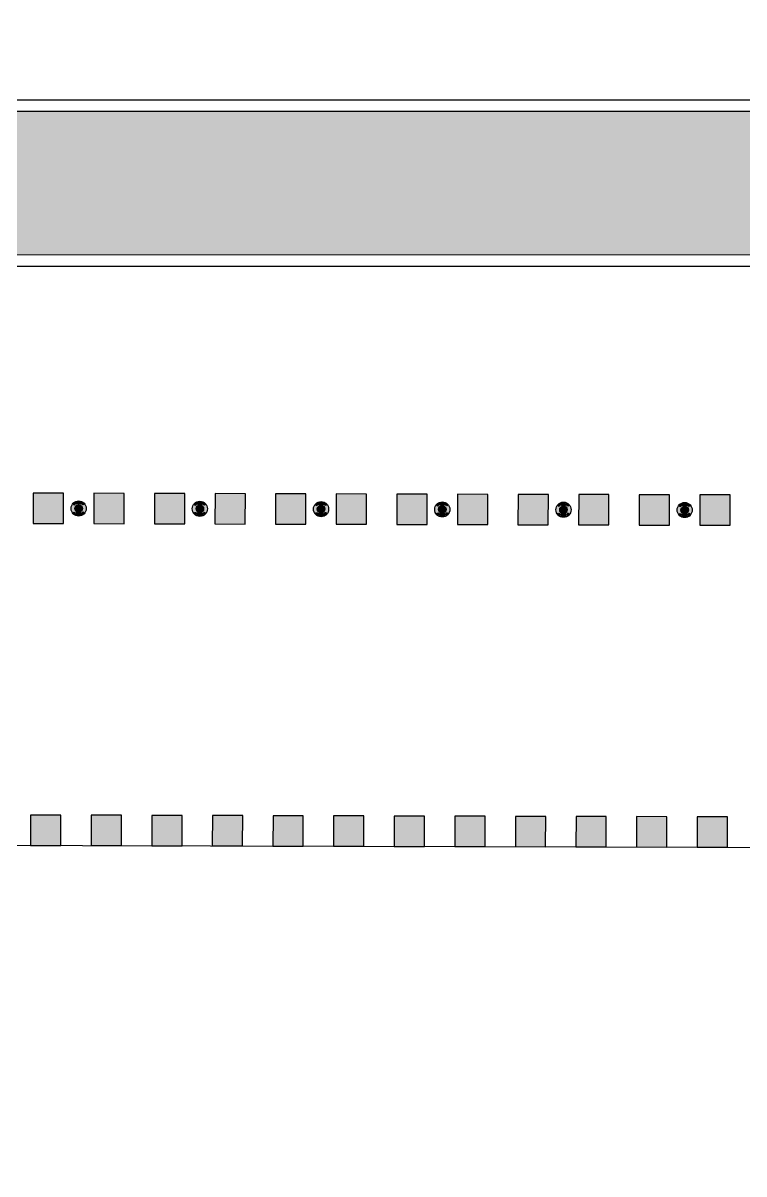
# Model space of a CAD drawing. Header units: metres. Extents: x 668617 to 675126, y 2286318 to 2293677.
# Drawn here: x 669240.02 to 669249.54, y 2287198.69 to 2287213.88 of the extents above; entities that cross this region are included whole.
import ezdxf

# ---------------------------------------------------------------- set-up
doc = ezdxf.new("R2010")
doc.units = ezdxf.units.M
doc.header["$MEASUREMENT"] = 0
for name, color, linetype in [('CU_VEGETACION', 54, 'Continuous'), ('DMTG-B-CuadrosVerdes', 94, 'Continuous'), ('DMTG-M-VIALETON', 92, 'Continuous'), ('DMTG-PB-BANQUETAS', 251, 'Continuous')]:
    doc.layers.add(name, color=color, linetype=linetype)

# ---------------------------------------------------------------- blocks, each defined once
blk = doc.blocks.new('*U124')
h = blk.add_hatch(color=256)
h.dxf.hatch_style = 1
h.paths.add_polyline_path([(0.024, 4.25), (0.424, 4.25), (0.424, 4.65), (0.024, 4.65)])
h = blk.add_hatch(color=256)
h.dxf.hatch_style = 1
h.paths.add_polyline_path([(0.824, 4.25), (1.224, 4.25), (1.224, 4.65), (0.824, 4.65)])
h = blk.add_hatch(color=256)
h.dxf.hatch_style = 1
h.paths.add_polyline_path([(0.824, 4.25), (1.224, 4.25), (1.224, 4.65), (0.824, 4.65)])
h = blk.add_hatch(color=256)
h.dxf.hatch_style = 1
h.paths.add_polyline_path([(1.624, 4.25), (2.024, 4.25), (2.024, 4.65), (1.624, 4.65)])
h = blk.add_hatch(color=256)
h.dxf.hatch_style = 1
h.paths.add_polyline_path([(1.624, 4.25), (2.024, 4.25), (2.024, 4.65), (1.624, 4.65)])
h = blk.add_hatch(color=256)
h.dxf.hatch_style = 1
h.paths.add_polyline_path([(2.424, 4.25), (2.824, 4.25), (2.824, 4.65), (2.424, 4.65)])
h = blk.add_hatch(color=256)
h.dxf.hatch_style = 1
h.paths.add_polyline_path([(2.424, 4.25), (2.824, 4.25), (2.824, 4.65), (2.424, 4.65)])
h = blk.add_hatch(color=256)
h.dxf.hatch_style = 1
h.paths.add_polyline_path([(3.224, 4.25), (3.624, 4.25), (3.624, 4.65), (3.224, 4.65)])
h = blk.add_hatch(color=256)
h.dxf.hatch_style = 1
h.paths.add_polyline_path([(3.224, 4.25), (3.624, 4.25), (3.624, 4.65), (3.224, 4.65)])
h = blk.add_hatch(color=256)
h.dxf.hatch_style = 1
h.paths.add_polyline_path([(4.024, 4.25), (4.424, 4.25), (4.424, 4.65), (4.024, 4.65)])
h = blk.add_hatch(color=256)
h.dxf.hatch_style = 1
h.paths.add_polyline_path([(4.024, 4.25), (4.424, 4.25), (4.424, 4.65), (4.024, 4.65)])
h = blk.add_hatch(color=256)
h.dxf.hatch_style = 1
h.paths.add_polyline_path([(4.824, 4.25), (5.224, 4.25), (5.224, 4.65), (4.824, 4.65)])
h = blk.add_hatch(color=256)
h.dxf.hatch_style = 1
h.paths.add_polyline_path([(4.824, 4.25), (5.224, 4.25), (5.224, 4.65), (4.824, 4.65)])
h = blk.add_hatch(color=256)
h.dxf.hatch_style = 1
h.paths.add_polyline_path([(5.624, 4.25), (6.024, 4.25), (6.024, 4.65), (5.624, 4.65)])
h = blk.add_hatch(color=256)
h.dxf.hatch_style = 1
h.paths.add_polyline_path([(5.624, 4.25), (6.024, 4.25), (6.024, 4.65), (5.624, 4.65)])
h = blk.add_hatch(color=256)
h.dxf.hatch_style = 1
h.paths.add_polyline_path([(6.424, 4.25), (6.824, 4.25), (6.824, 4.65), (6.424, 4.65)])
h = blk.add_hatch(color=256)
h.dxf.hatch_style = 1
h.paths.add_polyline_path([(6.424, 4.25), (6.824, 4.25), (6.824, 4.65), (6.424, 4.65)])
h = blk.add_hatch(color=256)
h.dxf.hatch_style = 1
h.paths.add_polyline_path([(7.224, 4.25), (7.624, 4.25), (7.624, 4.65), (7.224, 4.65)])
h = blk.add_hatch(color=256)
h.dxf.hatch_style = 1
h.paths.add_polyline_path([(7.224, 4.25), (7.624, 4.25), (7.624, 4.65), (7.224, 4.65)])
h = blk.add_hatch(color=256)
h.dxf.hatch_style = 1
h.paths.add_polyline_path([(8.024, 4.25), (8.424, 4.25), (8.424, 4.65), (8.024, 4.65)])
h = blk.add_hatch(color=256)
h.dxf.hatch_style = 1
h.paths.add_polyline_path([(8.024, 4.25), (8.424, 4.25), (8.424, 4.65), (8.024, 4.65)])
h = blk.add_hatch(color=256)
h.dxf.hatch_style = 1
h.paths.add_polyline_path([(8.824, 4.25), (9.224, 4.25), (9.224, 4.65), (8.824, 4.65)])
h = blk.add_hatch(color=256)
h.dxf.hatch_style = 1
h.paths.add_polyline_path([(8.824, 4.25), (9.224, 4.25), (9.224, 4.65), (8.824, 4.65)])
h = blk.add_hatch(color=256)
h.dxf.hatch_style = 1
h.paths.add_polyline_path([(0, 0), (0.4, 0), (0.4, 0.4), (0, 0.4)])
h = blk.add_hatch(color=256)
h.dxf.hatch_style = 1
h.paths.add_polyline_path([(0.8, 0), (1.2, 0), (1.2, 0.4), (0.8, 0.4)])
h = blk.add_hatch(color=256)
h.dxf.hatch_style = 1
h.paths.add_polyline_path([(0.8, 0), (1.2, 0), (1.2, 0.4), (0.8, 0.4)])
h = blk.add_hatch(color=256)
h.dxf.hatch_style = 1
h.paths.add_polyline_path([(1.6, 0), (2, 0), (2, 0.4), (1.6, 0.4)])
h = blk.add_hatch(color=256)
h.dxf.hatch_style = 1
h.paths.add_polyline_path([(1.6, 0), (2, 0), (2, 0.4), (1.6, 0.4)])
h = blk.add_hatch(color=256)
h.dxf.hatch_style = 1
h.paths.add_polyline_path([(2.4, 0), (2.8, 0), (2.8, 0.4), (2.4, 0.4)])
h = blk.add_hatch(color=256)
h.dxf.hatch_style = 1
h.paths.add_polyline_path([(2.4, 0), (2.8, 0), (2.8, 0.4), (2.4, 0.4)])
h = blk.add_hatch(color=256)
h.dxf.hatch_style = 1
h.paths.add_polyline_path([(3.2, 0), (3.6, 0), (3.6, 0.4), (3.2, 0.4)])
h = blk.add_hatch(color=256)
h.dxf.hatch_style = 1
h.paths.add_polyline_path([(3.2, 0), (3.6, 0), (3.6, 0.4), (3.2, 0.4)])
h = blk.add_hatch(color=256)
h.dxf.hatch_style = 1
h.paths.add_polyline_path([(4, 0), (4.4, 0), (4.4, 0.4), (4, 0.4)])
h = blk.add_hatch(color=256)
h.dxf.hatch_style = 1
h.paths.add_polyline_path([(4, 0), (4.4, 0), (4.4, 0.4), (4, 0.4)])
h = blk.add_hatch(color=256)
h.dxf.hatch_style = 1
h.paths.add_polyline_path([(4.8, 0), (5.2, 0), (5.2, 0.4), (4.8, 0.4)])
h = blk.add_hatch(color=256)
h.dxf.hatch_style = 1
h.paths.add_polyline_path([(4.8, 0), (5.2, 0), (5.2, 0.4), (4.8, 0.4)])
h = blk.add_hatch(color=256)
h.dxf.hatch_style = 1
h.paths.add_polyline_path([(5.6, 0), (6, 0), (6, 0.4), (5.6, 0.4)])
h = blk.add_hatch(color=256)
h.dxf.hatch_style = 1
h.paths.add_polyline_path([(5.6, 0), (6, 0), (6, 0.4), (5.6, 0.4)])
h = blk.add_hatch(color=256)
h.dxf.hatch_style = 1
h.paths.add_polyline_path([(6.4, 0), (6.8, 0), (6.8, 0.4), (6.4, 0.4)])
h = blk.add_hatch(color=256)
h.dxf.hatch_style = 1
h.paths.add_polyline_path([(6.4, 0), (6.8, 0), (6.8, 0.4), (6.4, 0.4)])
h = blk.add_hatch(color=256)
h.dxf.hatch_style = 1
h.paths.add_polyline_path([(7.2, 0), (7.6, 0), (7.6, 0.4), (7.2, 0.4)])
h = blk.add_hatch(color=256)
h.dxf.hatch_style = 1
h.paths.add_polyline_path([(7.2, 0), (7.6, 0), (7.6, 0.4), (7.2, 0.4)])
h = blk.add_hatch(color=256)
h.dxf.hatch_style = 1
h.paths.add_polyline_path([(8, 0), (8.4, 0), (8.4, 0.4), (8, 0.4)])
h = blk.add_hatch(color=256)
h.dxf.hatch_style = 1
h.paths.add_polyline_path([(8, 0), (8.4, 0), (8.4, 0.4), (8, 0.4)])
h = blk.add_hatch(color=256)
h.dxf.hatch_style = 1
h.paths.add_polyline_path([(8.8, 0), (9.2, 0), (9.2, 0.4), (8.8, 0.4)])
h = blk.add_hatch(color=256)
h.dxf.hatch_style = 1
h.paths.add_polyline_path([(8.8, 0), (9.2, 0), (9.2, 0.4), (8.8, 0.4)])
for points in [[(0.024, 4.25), (0.424, 4.25), (0.424, 4.65), (0.024, 4.65)], [(0.824, 4.25), (1.224, 4.25), (1.224, 4.65), (0.824, 4.65)], [(0.824, 4.25), (1.224, 4.25), (1.224, 4.65), (0.824, 4.65)], [(1.624, 4.25), (2.024, 4.25), (2.024, 4.65), (1.624, 4.65)], [(1.624, 4.25), (2.024, 4.25), (2.024, 4.65), (1.624, 4.65)], [(2.424, 4.25), (2.824, 4.25), (2.824, 4.65), (2.424, 4.65)], [(2.424, 4.25), (2.824, 4.25), (2.824, 4.65), (2.424, 4.65)], [(3.224, 4.25), (3.624, 4.25), (3.624, 4.65), (3.224, 4.65)], [(3.224, 4.25), (3.624, 4.25), (3.624, 4.65), (3.224, 4.65)], [(4.024, 4.25), (4.424, 4.25), (4.424, 4.65), (4.024, 4.65)], [(4.024, 4.25), (4.424, 4.25), (4.424, 4.65), (4.024, 4.65)], [(4.824, 4.25), (5.224, 4.25), (5.224, 4.65), (4.824, 4.65)], [(4.824, 4.25), (5.224, 4.25), (5.224, 4.65), (4.824, 4.65)], [(5.624, 4.25), (6.024, 4.25), (6.024, 4.65), (5.624, 4.65)], [(5.624, 4.25), (6.024, 4.25), (6.024, 4.65), (5.624, 4.65)], [(6.424, 4.25), (6.824, 4.25), (6.824, 4.65), (6.424, 4.65)], [(6.424, 4.25), (6.824, 4.25), (6.824, 4.65), (6.424, 4.65)], [(7.224, 4.25), (7.624, 4.25), (7.624, 4.65), (7.224, 4.65)], [(7.224, 4.25), (7.624, 4.25), (7.624, 4.65), (7.224, 4.65)], [(8.024, 4.25), (8.424, 4.25), (8.424, 4.65), (8.024, 4.65)], [(8.024, 4.25), (8.424, 4.25), (8.424, 4.65), (8.024, 4.65)], [(8.824, 4.25), (9.224, 4.25), (9.224, 4.65), (8.824, 4.65)], [(8.824, 4.25), (9.224, 4.25), (9.224, 4.65), (8.824, 4.65)], [(0, 0), (0.4, 0), (0.4, 0.4), (0, 0.4)], [(0.8, 0), (1.2, 0), (1.2, 0.4), (0.8, 0.4)], [(0.8, 0), (1.2, 0), (1.2, 0.4), (0.8, 0.4)], [(1.6, 0), (2, 0), (2, 0.4), (1.6, 0.4)], [(1.6, 0), (2, 0), (2, 0.4), (1.6, 0.4)], [(2.4, 0), (2.8, 0), (2.8, 0.4), (2.4, 0.4)], [(2.4, 0), (2.8, 0), (2.8, 0.4), (2.4, 0.4)], [(3.2, 0), (3.6, 0), (3.6, 0.4), (3.2, 0.4)], [(3.2, 0), (3.6, 0), (3.6, 0.4), (3.2, 0.4)], [(4, 0), (4.4, 0), (4.4, 0.4), (4, 0.4)], [(4, 0), (4.4, 0), (4.4, 0.4), (4, 0.4)], [(4.8, 0), (5.2, 0), (5.2, 0.4), (4.8, 0.4)], [(4.8, 0), (5.2, 0), (5.2, 0.4), (4.8, 0.4)], [(5.6, 0), (6, 0), (6, 0.4), (5.6, 0.4)], [(5.6, 0), (6, 0), (6, 0.4), (5.6, 0.4)], [(6.4, 0), (6.8, 0), (6.8, 0.4), (6.4, 0.4)], [(6.4, 0), (6.8, 0), (6.8, 0.4), (6.4, 0.4)], [(7.2, 0), (7.6, 0), (7.6, 0.4), (7.2, 0.4)], [(7.2, 0), (7.6, 0), (7.6, 0.4), (7.2, 0.4)], [(8, 0), (8.4, 0), (8.4, 0.4), (8, 0.4)], [(8, 0), (8.4, 0), (8.4, 0.4), (8, 0.4)], [(8.8, 0), (9.2, 0), (9.2, 0.4), (8.8, 0.4)], [(8.8, 0), (9.2, 0), (9.2, 0.4), (8.8, 0.4)]]:
    blk.add_lwpolyline(points, close=True)
blk = doc.blocks.new('*U85')
at = {"true_color": 0x58ba48}
h = blk.add_hatch(color=85, dxfattribs=at)
h.dxf.hatch_style = 1
h.paths.add_polyline_path([(13.392, 11.001, 1), (13.492, 11.001, 1)], flags=0)
h.paths.add_polyline_path([(13.391, 11.069), (13.38, 11.08, 0.062746), (13.363, 11.062), (13.373, 11.052, 0.413879), (13.391, 11.052, 0.414549)], flags=17)
h.paths.add_polyline_path([(13.388, 11.06, -1), (13.376, 11.06, -1)], flags=16)
h.paths.add_polyline_path([(13.392, 11.001, 1), (13.492, 11.001, 1)], flags=16)
h.paths.add_polyline_path([(13.503, 11.08), (13.492, 11.069, 0.413879), (13.492, 11.052, 0.414549), (13.51, 11.052), (13.521, 11.062, 0.062746)], flags=17)
h.paths.add_polyline_path([(13.507, 11.06, -1), (13.495, 11.06, -1)], flags=16)
h.paths.add_polyline_path([(13.521, 10.94), (13.51, 10.95, 0.413879), (13.492, 10.95, 0.414549), (13.492, 10.933), (13.503, 10.922, 0.062746)], flags=17)
h.paths.add_polyline_path([(13.495, 10.942, -1), (13.507, 10.942, -1)], flags=16)
h.paths.add_polyline_path([(13.391, 10.95, 0.414549), (13.373, 10.95), (13.363, 10.94, 0.062746), (13.38, 10.922), (13.391, 10.933, 0.413879)], flags=17)
h.paths.add_polyline_path([(13.376, 10.942, -1), (13.388, 10.942, -1)], flags=16)
h.paths.add_polyline_path([(13.521, 11.062), (13.51, 11.052, -0.414549), (13.492, 11.052, -0.413879), (13.492, 11.069), (13.503, 11.08, 0.342564), (13.38, 11.08), (13.391, 11.069, -0.414549), (13.391, 11.052, -0.413879), (13.373, 11.052), (13.363, 11.062, 0.166532), (13.342, 11.001, 0.166532), (13.363, 10.94), (13.373, 10.95, -0.414549), (13.391, 10.95, -0.413879), (13.391, 10.933), (13.38, 10.922, 0.342564), (13.503, 10.922), (13.492, 10.933, -0.414549), (13.492, 10.95, -0.413879), (13.51, 10.95), (13.521, 10.94, 0.166532), (13.542, 11.001, 0.166532)])
h.paths.add_polyline_path([(13.492, 11.001, -1), (13.392, 11.001, -1)], flags=0)
h.paths.add_polyline_path([(13.471, 11.056, 0.245947), (13.413, 11.056), (13.401, 11.078, -0.245947), (13.482, 11.078)], flags=16)
h.paths.add_polyline_path([(13.471, 10.946), (13.482, 10.923, -0.245947), (13.401, 10.923), (13.413, 10.946, 0.245947)], flags=16)
h = blk.add_hatch(color=85, dxfattribs=at)
h.dxf.hatch_style = 1
h.paths.add_polyline_path([(14.992, 11.001, 1), (15.092, 11.001, 1)], flags=0)
h.paths.add_polyline_path([(14.991, 11.069), (14.98, 11.08, 0.062746), (14.963, 11.062), (14.973, 11.052, 0.413879), (14.991, 11.052, 0.414549)], flags=17)
h.paths.add_polyline_path([(14.988, 11.06, -1), (14.976, 11.06, -1)], flags=16)
h.paths.add_polyline_path([(14.992, 11.001, 1), (15.092, 11.001, 1)], flags=16)
h.paths.add_polyline_path([(15.103, 11.08), (15.092, 11.069, 0.413879), (15.092, 11.052, 0.414549), (15.11, 11.052), (15.121, 11.062, 0.062746)], flags=17)
h.paths.add_polyline_path([(15.107, 11.06, -1), (15.095, 11.06, -1)], flags=16)
h.paths.add_polyline_path([(15.121, 10.94), (15.11, 10.95, 0.413879), (15.092, 10.95, 0.414549), (15.092, 10.933), (15.103, 10.922, 0.062746)], flags=17)
h.paths.add_polyline_path([(15.095, 10.942, -1), (15.107, 10.942, -1)], flags=16)
h.paths.add_polyline_path([(14.991, 10.95, 0.414549), (14.973, 10.95), (14.963, 10.94, 0.062746), (14.98, 10.922), (14.991, 10.933, 0.413879)], flags=17)
h.paths.add_polyline_path([(14.976, 10.942, -1), (14.988, 10.942, -1)], flags=16)
h.paths.add_polyline_path([(15.121, 11.062), (15.11, 11.052, -0.414549), (15.092, 11.052, -0.413879), (15.092, 11.069), (15.103, 11.08, 0.342564), (14.98, 11.08), (14.991, 11.069, -0.414549), (14.991, 11.052, -0.413879), (14.973, 11.052), (14.963, 11.062, 0.166532), (14.942, 11.001, 0.166532), (14.963, 10.94), (14.973, 10.95, -0.414549), (14.991, 10.95, -0.413879), (14.991, 10.933), (14.98, 10.922, 0.342564), (15.103, 10.922), (15.092, 10.933, -0.414549), (15.092, 10.95, -0.413879), (15.11, 10.95), (15.121, 10.94, 0.166532), (15.142, 11.001, 0.166532)])
h.paths.add_polyline_path([(15.092, 11.001, -1), (14.992, 11.001, -1)], flags=0)
h.paths.add_polyline_path([(15.071, 11.056, 0.245947), (15.013, 11.056), (15.001, 11.078, -0.245947), (15.082, 11.078)], flags=16)
h.paths.add_polyline_path([(15.071, 10.946), (15.082, 10.923, -0.245947), (15.001, 10.923), (15.013, 10.946, 0.245947)], flags=16)
h = blk.add_hatch(color=85, dxfattribs=at)
h.dxf.hatch_style = 1
h.paths.add_polyline_path([(16.592, 11.001, 1), (16.692, 11.001, 1)], flags=0)
h.paths.add_polyline_path([(16.591, 11.069), (16.58, 11.08, 0.062746), (16.563, 11.062), (16.573, 11.052, 0.413879), (16.591, 11.052, 0.414549)], flags=17)
h.paths.add_polyline_path([(16.588, 11.06, -1), (16.576, 11.06, -1)], flags=16)
h.paths.add_polyline_path([(16.592, 11.001, 1), (16.692, 11.001, 1)], flags=16)
h.paths.add_polyline_path([(16.703, 11.08), (16.692, 11.069, 0.413879), (16.692, 11.052, 0.414549), (16.71, 11.052), (16.721, 11.062, 0.062746)], flags=17)
h.paths.add_polyline_path([(16.707, 11.06, -1), (16.695, 11.06, -1)], flags=16)
h.paths.add_polyline_path([(16.721, 10.94), (16.71, 10.95, 0.413879), (16.692, 10.95, 0.414549), (16.692, 10.933), (16.703, 10.922, 0.062746)], flags=17)
h.paths.add_polyline_path([(16.695, 10.942, -1), (16.707, 10.942, -1)], flags=16)
h.paths.add_polyline_path([(16.591, 10.95, 0.414549), (16.573, 10.95), (16.563, 10.94, 0.062746), (16.58, 10.922), (16.591, 10.933, 0.413879)], flags=17)
h.paths.add_polyline_path([(16.576, 10.942, -1), (16.588, 10.942, -1)], flags=16)
h.paths.add_polyline_path([(16.721, 11.062), (16.71, 11.052, -0.414549), (16.692, 11.052, -0.413879), (16.692, 11.069), (16.703, 11.08, 0.342564), (16.58, 11.08), (16.591, 11.069, -0.414549), (16.591, 11.052, -0.413879), (16.573, 11.052), (16.563, 11.062, 0.166532), (16.542, 11.001, 0.166532), (16.563, 10.94), (16.573, 10.95, -0.414549), (16.591, 10.95, -0.413879), (16.591, 10.933), (16.58, 10.922, 0.342564), (16.703, 10.922), (16.692, 10.933, -0.414549), (16.692, 10.95, -0.413879), (16.71, 10.95), (16.721, 10.94, 0.166532), (16.742, 11.001, 0.166532)])
h.paths.add_polyline_path([(16.692, 11.001, -1), (16.592, 11.001, -1)], flags=0)
h.paths.add_polyline_path([(16.671, 11.056, 0.245947), (16.613, 11.056), (16.601, 11.078, -0.245947), (16.682, 11.078)], flags=16)
h.paths.add_polyline_path([(16.671, 10.946), (16.682, 10.923, -0.245947), (16.601, 10.923), (16.613, 10.946, 0.245947)], flags=16)
h = blk.add_hatch(color=85, dxfattribs=at)
h.dxf.hatch_style = 1
h.paths.add_polyline_path([(18.192, 11.001, 1), (18.292, 11.001, 1)], flags=0)
h.paths.add_polyline_path([(18.191, 11.069), (18.18, 11.08, 0.062746), (18.163, 11.062), (18.173, 11.052, 0.413879), (18.191, 11.052, 0.414549)], flags=17)
h.paths.add_polyline_path([(18.188, 11.06, -1), (18.176, 11.06, -1)], flags=16)
h.paths.add_polyline_path([(18.192, 11.001, 1), (18.292, 11.001, 1)], flags=16)
h.paths.add_polyline_path([(18.303, 11.08), (18.292, 11.069, 0.413879), (18.292, 11.052, 0.414549), (18.31, 11.052), (18.321, 11.062, 0.062746)], flags=17)
h.paths.add_polyline_path([(18.307, 11.06, -1), (18.295, 11.06, -1)], flags=16)
h.paths.add_polyline_path([(18.321, 10.94), (18.31, 10.95, 0.413879), (18.292, 10.95, 0.414549), (18.292, 10.933), (18.303, 10.922, 0.062746)], flags=17)
h.paths.add_polyline_path([(18.295, 10.942, -1), (18.307, 10.942, -1)], flags=16)
h.paths.add_polyline_path([(18.191, 10.95, 0.414549), (18.173, 10.95), (18.163, 10.94, 0.062746), (18.18, 10.922), (18.191, 10.933, 0.413879)], flags=17)
h.paths.add_polyline_path([(18.176, 10.942, -1), (18.188, 10.942, -1)], flags=16)
h.paths.add_polyline_path([(18.321, 11.062), (18.31, 11.052, -0.414549), (18.292, 11.052, -0.413879), (18.292, 11.069), (18.303, 11.08, 0.342564), (18.18, 11.08), (18.191, 11.069, -0.414549), (18.191, 11.052, -0.413879), (18.173, 11.052), (18.163, 11.062, 0.166532), (18.142, 11.001, 0.166532), (18.163, 10.94), (18.173, 10.95, -0.414549), (18.191, 10.95, -0.413879), (18.191, 10.933), (18.18, 10.922, 0.342564), (18.303, 10.922), (18.292, 10.933, -0.414549), (18.292, 10.95, -0.413879), (18.31, 10.95), (18.321, 10.94, 0.166532), (18.342, 11.001, 0.166532)])
h.paths.add_polyline_path([(18.292, 11.001, -1), (18.192, 11.001, -1)], flags=0)
h.paths.add_polyline_path([(18.271, 11.056, 0.245947), (18.213, 11.056), (18.201, 11.078, -0.245947), (18.282, 11.078)], flags=16)
h.paths.add_polyline_path([(18.271, 10.946), (18.282, 10.923, -0.245947), (18.201, 10.923), (18.213, 10.946, 0.245947)], flags=16)
h = blk.add_hatch(color=85, dxfattribs=at)
h.dxf.hatch_style = 1
h.paths.add_polyline_path([(19.792, 11.001, 1), (19.892, 11.001, 1)], flags=0)
h.paths.add_polyline_path([(19.791, 11.069), (19.78, 11.08, 0.062746), (19.763, 11.062), (19.773, 11.052, 0.413879), (19.791, 11.052, 0.414549)], flags=17)
h.paths.add_polyline_path([(19.788, 11.06, -1), (19.776, 11.06, -1)], flags=16)
h.paths.add_polyline_path([(19.792, 11.001, 1), (19.892, 11.001, 1)], flags=16)
h.paths.add_polyline_path([(19.903, 11.08), (19.892, 11.069, 0.413879), (19.892, 11.052, 0.414549), (19.91, 11.052), (19.921, 11.062, 0.062746)], flags=17)
h.paths.add_polyline_path([(19.907, 11.06, -1), (19.895, 11.06, -1)], flags=16)
h.paths.add_polyline_path([(19.921, 10.94), (19.91, 10.95, 0.413879), (19.892, 10.95, 0.414549), (19.892, 10.933), (19.903, 10.922, 0.062746)], flags=17)
h.paths.add_polyline_path([(19.895, 10.942, -1), (19.907, 10.942, -1)], flags=16)
h.paths.add_polyline_path([(19.791, 10.95, 0.414549), (19.773, 10.95), (19.763, 10.94, 0.062746), (19.78, 10.922), (19.791, 10.933, 0.413879)], flags=17)
h.paths.add_polyline_path([(19.776, 10.942, -1), (19.788, 10.942, -1)], flags=16)
h.paths.add_polyline_path([(19.921, 11.062), (19.91, 11.052, -0.414549), (19.892, 11.052, -0.413879), (19.892, 11.069), (19.903, 11.08, 0.342564), (19.78, 11.08), (19.791, 11.069, -0.414549), (19.791, 11.052, -0.413879), (19.773, 11.052), (19.763, 11.062, 0.166532), (19.742, 11.001, 0.166532), (19.763, 10.94), (19.773, 10.95, -0.414549), (19.791, 10.95, -0.413879), (19.791, 10.933), (19.78, 10.922, 0.342564), (19.903, 10.922), (19.892, 10.933, -0.414549), (19.892, 10.95, -0.413879), (19.91, 10.95), (19.921, 10.94, 0.166532), (19.942, 11.001, 0.166532)])
h.paths.add_polyline_path([(19.892, 11.001, -1), (19.792, 11.001, -1)], flags=0)
h.paths.add_polyline_path([(19.871, 11.056, 0.245947), (19.813, 11.056), (19.801, 11.078, -0.245947), (19.882, 11.078)], flags=16)
h.paths.add_polyline_path([(19.871, 10.946), (19.882, 10.923, -0.245947), (19.801, 10.923), (19.813, 10.946, 0.245947)], flags=16)
h = blk.add_hatch(color=85, dxfattribs=at)
h.dxf.hatch_style = 1
h.paths.add_polyline_path([(21.392, 11.001, 1), (21.492, 11.001, 1)], flags=0)
h.paths.add_polyline_path([(21.391, 11.069), (21.38, 11.08, 0.062746), (21.363, 11.062), (21.373, 11.052, 0.413879), (21.391, 11.052, 0.414549)], flags=17)
h.paths.add_polyline_path([(21.388, 11.06, -1), (21.376, 11.06, -1)], flags=16)
h.paths.add_polyline_path([(21.392, 11.001, 1), (21.492, 11.001, 1)], flags=16)
h.paths.add_polyline_path([(21.503, 11.08), (21.492, 11.069, 0.413879), (21.492, 11.052, 0.414549), (21.51, 11.052), (21.521, 11.062, 0.062746)], flags=17)
h.paths.add_polyline_path([(21.507, 11.06, -1), (21.495, 11.06, -1)], flags=16)
h.paths.add_polyline_path([(21.521, 10.94), (21.51, 10.95, 0.413879), (21.492, 10.95, 0.414549), (21.492, 10.933), (21.503, 10.922, 0.062746)], flags=17)
h.paths.add_polyline_path([(21.495, 10.942, -1), (21.507, 10.942, -1)], flags=16)
h.paths.add_polyline_path([(21.391, 10.95, 0.414549), (21.373, 10.95), (21.363, 10.94, 0.062746), (21.38, 10.922), (21.391, 10.933, 0.413879)], flags=17)
h.paths.add_polyline_path([(21.376, 10.942, -1), (21.388, 10.942, -1)], flags=16)
h.paths.add_polyline_path([(21.521, 11.062), (21.51, 11.052, -0.414549), (21.492, 11.052, -0.413879), (21.492, 11.069), (21.503, 11.08, 0.342564), (21.38, 11.08), (21.391, 11.069, -0.414549), (21.391, 11.052, -0.413879), (21.373, 11.052), (21.363, 11.062, 0.166532), (21.342, 11.001, 0.166532), (21.363, 10.94), (21.373, 10.95, -0.414549), (21.391, 10.95, -0.413879), (21.391, 10.933), (21.38, 10.922, 0.342564), (21.503, 10.922), (21.492, 10.933, -0.414549), (21.492, 10.95, -0.413879), (21.51, 10.95), (21.521, 10.94, 0.166532), (21.542, 11.001, 0.166532)])
h.paths.add_polyline_path([(21.492, 11.001, -1), (21.392, 11.001, -1)], flags=0)
h.paths.add_polyline_path([(21.471, 11.056, 0.245947), (21.413, 11.056), (21.401, 11.078, -0.245947), (21.482, 11.078)], flags=16)
h.paths.add_polyline_path([(21.471, 10.946), (21.482, 10.923, -0.245947), (21.401, 10.923), (21.413, 10.946, 0.245947)], flags=16)
h = blk.add_hatch(color=85, dxfattribs=at)
h.dxf.hatch_style = 1
h.paths.add_polyline_path([(13.392, 11.001, 1), (13.492, 11.001, 1)])
at = {"true_color": 0xc7c8ca}
h = blk.add_hatch(color=9, dxfattribs=at)
h.dxf.hatch_style = 1
h.paths.add_polyline_path([(13.482, 11.078, 0.245947), (13.401, 11.078), (13.413, 11.056, -0.245947), (13.471, 11.056)])
h.paths.add_polyline_path([(13.482, 10.923), (13.471, 10.946, -0.245947), (13.413, 10.946), (13.401, 10.923, 0.245947)])
at = {"true_color": 0x58ba48}
h = blk.add_hatch(color=85, dxfattribs=at)
h.dxf.hatch_style = 1
h.paths.add_polyline_path([(14.992, 11.001, 1), (15.092, 11.001, 1)])
at = {"true_color": 0xc7c8ca}
h = blk.add_hatch(color=9, dxfattribs=at)
h.dxf.hatch_style = 1
h.paths.add_polyline_path([(15.082, 11.078, 0.245947), (15.001, 11.078), (15.013, 11.056, -0.245947), (15.071, 11.056)])
h.paths.add_polyline_path([(15.082, 10.923), (15.071, 10.946, -0.245947), (15.013, 10.946), (15.001, 10.923, 0.245947)])
at = {"true_color": 0x58ba48}
h = blk.add_hatch(color=85, dxfattribs=at)
h.dxf.hatch_style = 1
h.paths.add_polyline_path([(16.592, 11.001, 1), (16.692, 11.001, 1)])
at = {"true_color": 0xc7c8ca}
h = blk.add_hatch(color=9, dxfattribs=at)
h.dxf.hatch_style = 1
h.paths.add_polyline_path([(16.682, 11.078, 0.245947), (16.601, 11.078), (16.613, 11.056, -0.245947), (16.671, 11.056)])
h.paths.add_polyline_path([(16.682, 10.923), (16.671, 10.946, -0.245947), (16.613, 10.946), (16.601, 10.923, 0.245947)])
at = {"true_color": 0x58ba48}
h = blk.add_hatch(color=85, dxfattribs=at)
h.dxf.hatch_style = 1
h.paths.add_polyline_path([(18.192, 11.001, 1), (18.292, 11.001, 1)])
at = {"true_color": 0xc7c8ca}
h = blk.add_hatch(color=9, dxfattribs=at)
h.dxf.hatch_style = 1
h.paths.add_polyline_path([(18.282, 11.078, 0.245947), (18.201, 11.078), (18.213, 11.056, -0.245947), (18.271, 11.056)])
h.paths.add_polyline_path([(18.282, 10.923), (18.271, 10.946, -0.245947), (18.213, 10.946), (18.201, 10.923, 0.245947)])
at = {"true_color": 0x58ba48}
h = blk.add_hatch(color=85, dxfattribs=at)
h.dxf.hatch_style = 1
h.paths.add_polyline_path([(19.792, 11.001, 1), (19.892, 11.001, 1)])
at = {"true_color": 0xc7c8ca}
h = blk.add_hatch(color=9, dxfattribs=at)
h.dxf.hatch_style = 1
h.paths.add_polyline_path([(19.882, 11.078, 0.245947), (19.801, 11.078), (19.813, 11.056, -0.245947), (19.871, 11.056)])
h.paths.add_polyline_path([(19.882, 10.923), (19.871, 10.946, -0.245947), (19.813, 10.946), (19.801, 10.923, 0.245947)])
at = {"true_color": 0x58ba48}
h = blk.add_hatch(color=85, dxfattribs=at)
h.dxf.hatch_style = 1
h.paths.add_polyline_path([(21.392, 11.001, 1), (21.492, 11.001, 1)])
at = {"true_color": 0xc7c8ca}
h = blk.add_hatch(color=9, dxfattribs=at)
h.dxf.hatch_style = 1
h.paths.add_polyline_path([(21.482, 11.078, 0.245947), (21.401, 11.078), (21.413, 11.056, -0.245947), (21.471, 11.056)])
h.paths.add_polyline_path([(21.482, 10.923), (21.471, 10.946, -0.245947), (21.413, 10.946), (21.401, 10.923, 0.245947)])
for points in [[(13.442, 10.901), (13.442, 11.101)], [(15.042, 10.901), (15.042, 11.101)], [(16.642, 10.901), (16.642, 11.101)], [(18.242, 10.901), (18.242, 11.101)], [(19.842, 10.901), (19.842, 11.101)], [(21.442, 10.901), (21.442, 11.101)]]:
    blk.add_lwpolyline(points)
at = {"color": 18, "true_color": 0x000000}
for points in [[(13.391, 11.069), (13.38, 11.08, 0.062746), (13.363, 11.062), (13.373, 11.052, 0.413879), (13.391, 11.052, 0.414549)], [(13.391, 10.933), (13.38, 10.922, -0.062746), (13.363, 10.94), (13.373, 10.95, -0.413879), (13.391, 10.95, -0.414549)], [(13.482, 11.078), (13.471, 11.056, 0.245947), (13.413, 11.056), (13.401, 11.078, -0.245947)], [(13.482, 10.923), (13.471, 10.946, -0.245947), (13.413, 10.946), (13.401, 10.923, 0.245947)], [(13.492, 11.069), (13.503, 11.08, -0.062746), (13.521, 11.062), (13.51, 11.052, -0.413879), (13.492, 11.052, -0.414549)], [(13.492, 10.933), (13.503, 10.922, 0.062746), (13.521, 10.94), (13.51, 10.95, 0.413879), (13.492, 10.95, 0.414549)], [(14.991, 11.069), (14.98, 11.08, 0.062746), (14.963, 11.062), (14.973, 11.052, 0.413879), (14.991, 11.052, 0.414549)], [(14.991, 10.933), (14.98, 10.922, -0.062746), (14.963, 10.94), (14.973, 10.95, -0.413879), (14.991, 10.95, -0.414549)], [(15.082, 11.078), (15.071, 11.056, 0.245947), (15.013, 11.056), (15.001, 11.078, -0.245947)], [(15.082, 10.923), (15.071, 10.946, -0.245947), (15.013, 10.946), (15.001, 10.923, 0.245947)], [(15.092, 11.069), (15.103, 11.08, -0.062746), (15.121, 11.062), (15.11, 11.052, -0.413879), (15.092, 11.052, -0.414549)], [(15.092, 10.933), (15.103, 10.922, 0.062746), (15.121, 10.94), (15.11, 10.95, 0.413879), (15.092, 10.95, 0.414549)], [(16.591, 11.069), (16.58, 11.08, 0.062746), (16.563, 11.062), (16.573, 11.052, 0.413879), (16.591, 11.052, 0.414549)], [(16.591, 10.933), (16.58, 10.922, -0.062746), (16.563, 10.94), (16.573, 10.95, -0.413879), (16.591, 10.95, -0.414549)], [(16.682, 11.078), (16.671, 11.056, 0.245947), (16.613, 11.056), (16.601, 11.078, -0.245947)], [(16.682, 10.923), (16.671, 10.946, -0.245947), (16.613, 10.946), (16.601, 10.923, 0.245947)], [(16.692, 11.069), (16.703, 11.08, -0.062746), (16.721, 11.062), (16.71, 11.052, -0.413879), (16.692, 11.052, -0.414549)], [(16.692, 10.933), (16.703, 10.922, 0.062746), (16.721, 10.94), (16.71, 10.95, 0.413879), (16.692, 10.95, 0.414549)], [(18.191, 11.069), (18.18, 11.08, 0.062746), (18.163, 11.062), (18.173, 11.052, 0.413879), (18.191, 11.052, 0.414549)], [(18.191, 10.933), (18.18, 10.922, -0.062746), (18.163, 10.94), (18.173, 10.95, -0.413879), (18.191, 10.95, -0.414549)], [(18.282, 11.078), (18.271, 11.056, 0.245947), (18.213, 11.056), (18.201, 11.078, -0.245947)], [(18.282, 10.923), (18.271, 10.946, -0.245947), (18.213, 10.946), (18.201, 10.923, 0.245947)], [(18.292, 11.069), (18.303, 11.08, -0.062746), (18.321, 11.062), (18.31, 11.052, -0.413879), (18.292, 11.052, -0.414549)], [(18.292, 10.933), (18.303, 10.922, 0.062746), (18.321, 10.94), (18.31, 10.95, 0.413879), (18.292, 10.95, 0.414549)], [(19.791, 11.069), (19.78, 11.08, 0.062746), (19.763, 11.062), (19.773, 11.052, 0.413879), (19.791, 11.052, 0.414549)], [(19.791, 10.933), (19.78, 10.922, -0.062746), (19.763, 10.94), (19.773, 10.95, -0.413879), (19.791, 10.95, -0.414549)], [(19.882, 11.078), (19.871, 11.056, 0.245947), (19.813, 11.056), (19.801, 11.078, -0.245947)], [(19.882, 10.923), (19.871, 10.946, -0.245947), (19.813, 10.946), (19.801, 10.923, 0.245947)], [(19.892, 11.069), (19.903, 11.08, -0.062746), (19.921, 11.062), (19.91, 11.052, -0.413879), (19.892, 11.052, -0.414549)], [(19.892, 10.933), (19.903, 10.922, 0.062746), (19.921, 10.94), (19.91, 10.95, 0.413879), (19.892, 10.95, 0.414549)], [(21.391, 11.069), (21.38, 11.08, 0.062746), (21.363, 11.062), (21.373, 11.052, 0.413879), (21.391, 11.052, 0.414549)], [(21.391, 10.933), (21.38, 10.922, -0.062746), (21.363, 10.94), (21.373, 10.95, -0.413879), (21.391, 10.95, -0.414549)], [(21.482, 11.078), (21.471, 11.056, 0.245947), (21.413, 11.056), (21.401, 11.078, -0.245947)], [(21.482, 10.923), (21.471, 10.946, -0.245947), (21.413, 10.946), (21.401, 10.923, 0.245947)], [(21.492, 11.069), (21.503, 11.08, -0.062746), (21.521, 11.062), (21.51, 11.052, -0.413879), (21.492, 11.052, -0.414549)], [(21.492, 10.933), (21.503, 10.922, 0.062746), (21.521, 10.94), (21.51, 10.95, 0.413879), (21.492, 10.95, 0.414549)]]:
    blk.add_lwpolyline(points, format="xyb", close=True, dxfattribs=at)
for centre, radius in [((13.442, 11.001), 0.1), ((15.042, 11.001), 0.1), ((16.642, 11.001), 0.1), ((18.242, 11.001), 0.1), ((19.842, 11.001), 0.1), ((21.442, 11.001), 0.1), ((13.382, 11.06), 0.00613), ((13.382, 10.942), 0.00613), ((13.442, 11.001), 0.05), ((13.501, 11.06), 0.00613), ((13.501, 10.942), 0.00613), ((14.982, 11.06), 0.00613), ((14.982, 10.942), 0.00613), ((15.042, 11.001), 0.05), ((15.101, 11.06), 0.00613), ((15.101, 10.942), 0.00613), ((16.582, 11.06), 0.00613), ((16.582, 10.942), 0.00613), ((16.642, 11.001), 0.05), ((16.701, 11.06), 0.00613), ((16.701, 10.942), 0.00613), ((18.182, 11.06), 0.00613), ((18.182, 10.942), 0.00613), ((18.242, 11.001), 0.05), ((18.301, 11.06), 0.00613), ((18.301, 10.942), 0.00613), ((19.782, 11.06), 0.00613), ((19.782, 10.942), 0.00613), ((19.842, 11.001), 0.05), ((19.901, 11.06), 0.00613), ((19.901, 10.942), 0.00613), ((21.382, 11.06), 0.00613), ((21.382, 10.942), 0.00613), ((21.442, 11.001), 0.05), ((21.501, 11.06), 0.00613), ((21.501, 10.942), 0.00613)]:
    blk.add_circle(centre, radius, dxfattribs=at)

msp = doc.modelspace()

# ---------------------------------------------------------------- hatches: boundary and pattern name
at = {"layer": 'CU_VEGETACION'}
h = msp.add_hatch(dxfattribs=at)
h.set_pattern_fill('GRASS', color=256, scale=0.25, angle=1.056706)
h.set_pattern_definition([(92.53632, (668987.63236, 2287172.38601), (-0.18442637, 0.16878067), [0.046875, -0.30667839]), (47.53632, (668987.63236, 2287172.386), (-0.18442637, 0.16878067), [0.046875, -0.203125]), (137.53632, (668987.63236, 2287172.386), (-0.16878067, -0.18442637), [0.046875, -0.203125])])
edge = h.paths.add_edge_path()
edge.add_arc((669034.37137, 2287211.70166), 0.95164, 94.767135, 269.699271, ccw=False)
edge.add_line((669034.29228, 2287212.65001), (669241.61273, 2287212.71906))
edge.add_line((669241.61273, 2287212.71906), (669365.5774, 2287212.76035))
edge.add_line((669365.5774, 2287212.76035), (669388.52584, 2287213.72772))
edge.add_line((669388.52584, 2287213.72772), (669388.51451, 2287212.83267))
edge.add_line((669388.51451, 2287212.83267), (669381.8469, 2287212.25465))
edge.add_line((669381.8469, 2287212.25465), (669365.30851, 2287210.86026))
edge.add_line((669365.30851, 2287210.86026), (669034.36637, 2287210.75003))

# ---------------------------------------------------------------- linework, layer by layer
at = {"layer": 'DMTG-PB-BANQUETAS', "flags": 128}
for points in [[(669034.36602, 2287210.60003, -0.95971921), (669034.28624, 2287212.80001), (669241.61268, 2287212.86906), (669365.57422, 2287212.91035), (669388.67783, 2287213.88426), (669388.66278, 2287212.69481), (669381.85959, 2287212.10519), (669365.31485, 2287210.71027)], [(669034.36637, 2287210.75003, -0.95672443), (669034.29228, 2287212.65001), (669241.61273, 2287212.71906), (669365.5774, 2287212.76035), (669388.52584, 2287213.72772), (669388.51451, 2287212.83267), (669381.8469, 2287212.25465), (669365.30851, 2287210.86026)], [(669278.63307, 2287198.92092), (669278.18845, 2287099.20632), (669278.25158, 2287098.54583), (669278.22869, 2287097.88299), (669278.12085, 2287097.22876), (669277.92916, 2287096.59316), (669277.65768, 2287095.98815), (669277.30951, 2287095.4237), (669276.89169, 2287094.90777), (669276.4113, 2287094.45031), (669275.8754, 2287094.05925), (669275.29403, 2287093.74053), (669274.67623, 2287093.49909), (669274.03203, 2287093.33884), (669273.37346, 2287093.2637), (669152.30329, 2287093.1237, -0.41299267), (669148.29872, 2287097.10239), (669148.08463, 2287199.04009, -0.41002513), (669152.01887, 2287203.04802), (669215.41864, 2287203.09034), (669274.64335, 2287202.93874, -0.41476991)]]:
    msp.add_lwpolyline(points, format="xyb", close=True, dxfattribs=at)

# ---------------------------------------------------------------- block references
at = {"layer": 'DMTG-B-CuadrosVerdes', "rotation": 359.8520218887179}
msp.add_blockref('*U124', (669240.11829, 2287203.02756), dxfattribs=at)
at = {"layer": 'DMTG-M-VIALETON', "rotation": 359.8534364097464}
msp.add_blockref('*U85', (669227.28369, 2287196.50866), dxfattribs=at)

doc.saveas('drawing.dxf')
